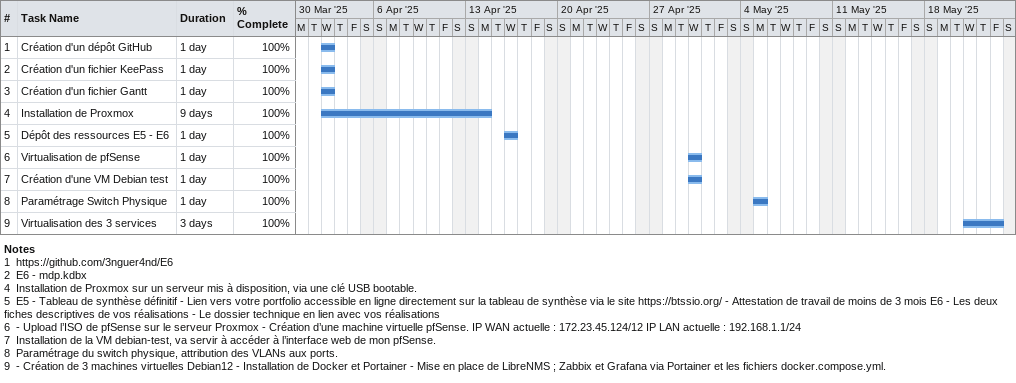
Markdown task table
| ID | Task | Duration | Start | Finish | % complete |
|---|---|---|---|---|---|
| 1 | Création d'un dépôt GitHub | 1d | 2025-04-02 | 2025-04-02 | 100 |
| 2 | Création d'un fichier KeePass | 1d | 2025-04-02 | 2025-04-02 | 100 |
| 3 | Création d'un fichier Gantt | 1d | 2025-04-02 | 2025-04-02 | 100 |
| 4 | Installation de Proxmox | 9d | 2025-04-02 | 2025-04-14 | 100 |
| 5 | Dépôt des ressources E5 - E6 | 1d | 2025-04-16 | 2025-04-16 | 100 |
| 6 | Virtualisation de pfSense | 1d | 2025-04-30 | 2025-04-30 | 100 |
| 7 | Création d'une VM Debian test | 1d | 2025-04-30 | 2025-04-30 | 100 |
| 8 | Paramétrage Switch Physique | 1d | 2025-05-05 | 2025-05-05 | 100 |
| 9 | Virtualisation des 3 services | 3d | 2025-05-21 | 2025-05-23 | 100 |

Notes
- 1: https://github.com/3nguer4nd/E6
- 2: E6 - mdp.kdbx
- 4: Installation de Proxmox sur un serveur mis à disposition, via une clé USB bootable.
- 5: E5 - Tableau de synthèse définitif - Lien vers votre portfolio accessible en ligne directement sur la tableau de synthèse via le site https://btssio.org/ - Attestation de travail de moins de 3 mois E6 - Les deux fiches descriptives de vos réalisations - Le dossier technique en lien avec vos réalisations
- 6: - Upload l’ISO de pfSense sur le serveur Proxmox - Création d’une machine virtuelle pfSense. IP WAN actuelle : 172.23.45.124/12 IP LAN actuelle : 192.168.1.1/24
- 7: Installation de la VM debian-test, va servir à accéder à l’interface web de mon pfSense.
- 8: Paramétrage du switch physique, attribution des VLANs aux ports.
- 9: - Création de 3 machines virtuelles Debian12 - Installation de Docker et Portainer - Mise en place de LibreNMS ; Zabbix et Grafana via Portainer et les fichiers docker.compose.yml.
